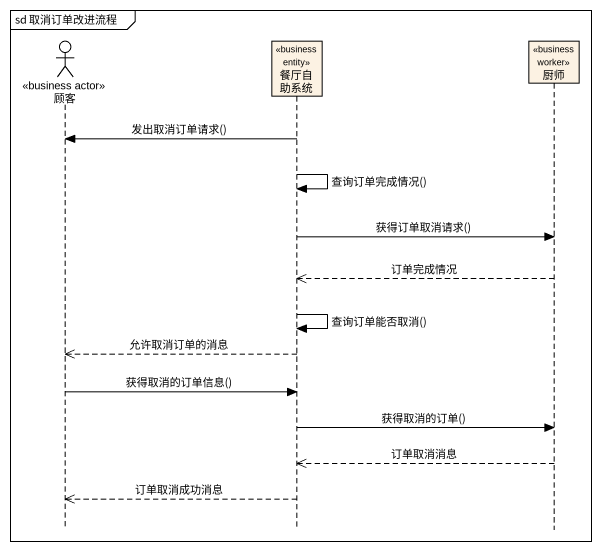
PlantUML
@startuml
mainframe sd 取消订单改进流程
hide footbox
actor 顾客 <<business actor>>
participant 餐厅自助系统 <<business entity>>
participant 厨师 <<business worker>>

餐厅自助系统 -> 顾客 : 发出取消订单请求()
餐厅自助系统 -> 餐厅自助系统 : 查询订单完成情况()
餐厅自助系统 -> 厨师 : 获得订单取消请求()
厨师 -->> 餐厅自助系统 : 订单完成情况
餐厅自助系统 -> 餐厅自助系统 : 查询订单能否取消()
餐厅自助系统 -->> 顾客 : 允许取消订单的消息
顾客 -> 餐厅自助系统 : 获得取消的订单信息()
餐厅自助系统 -> 厨师 : 获得取消的订单()
厨师 -->> 餐厅自助系统 : 订单取消消息
餐厅自助系统 -->> 顾客 : 订单取消成功消息
@enduml
